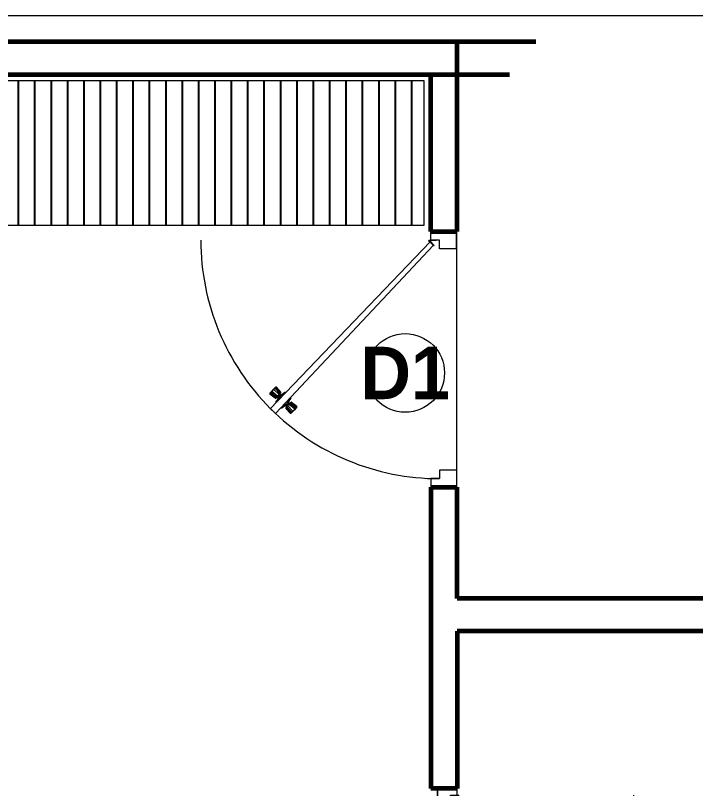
# Model space of a CAD drawing. Header units: feet. Extents: x 109753 to 150441, y 47761 to 75080.
# Drawn here: x 126624.7 to 126728.4, y 50794.8 to 50912.8 of the extents above; entities that cross this region are included whole.
import ezdxf

# ---------------------------------------------------------------- set-up
doc = ezdxf.new("R2010")
doc.units = ezdxf.units.FT
doc.header["$LTSCALE"] = 50
doc.header["$MEASUREMENT"] = 0
doc.linetypes.add('( Hidden )', pattern=[0.375, 0.25, -0.125])
doc.linetypes.add('CENTER', pattern=[2, 1.25, -0.25, 0.25, -0.25])
for name, color, linetype, lineweight in [('A-Furniture', 175, 'Continuous', 0), ('CENTRELINE', 146, 'CENTER', 18), ('DOORS', 7, 'Continuous', 15), ('TEXT', 181, 'Continuous', 13), ('WALL', 1, 'Continuous', 60)]:
    doc.layers.add(name, color=color, linetype=linetype, lineweight=lineweight)
doc.layers.add('HACTH', color=251, linetype='Continuous')
doc.styles.add('GL_Imperial', font='GOTHIC.TTF', dxfattribs={"height": 8})

# ---------------------------------------------------------------- blocks, each defined once
blk = doc.blocks.new('*U1176')
at = {"color": 9, "linetype": '( Hidden )', "lineweight": 0, "ltscale": 5, "true_color": 0xc7c8ca}
blk.add_line((0, 3), (30, 3), dxfattribs=at)
blk.add_arc((1, 1), 28, 270, 0, dxfattribs=at)
at = {"layer": 'DOORS'}
for p, q in [((0, 0), (0, 3)), ((2, 3), (0, 3)), ((2, 3), (2, 1)), ((28, 3), (28, 1)), ((28, 3), (30, 3)), ((30, 3), (30, 0)), ((1, 1), (1, 0)), ((2, 1), (1, 1)), ((28, 1), (29, 1)), ((29, 1), (29, 0)), ((1.057, 0.632), (1, 0.632)), ((1, 0.632), (1, -0.032)), ((1.057, 0.632), (1.057, -0.006)), ((1.611, 0.403), (1.159, -0.049)), ((1.651, 0.362), (1.182, -0.107)), ((1.651, 0.362), (1.611, 0.403)), ((1, 0), (0, 0)), ((29, 0), (30, 0))]:
    blk.add_line(p, q, dxfattribs=at)
at = {"layer": 'DOORS', "color": 8}
for p, q in [((20.031, -16.393), (20.541, -15.718)), ((20.07, -16.437), (20.589, -15.749)), ((20.152, -16.513), (20.698, -15.85)), ((20.254, -16.609), (20.822, -15.967)), ((20.458, -16.801), (21.065, -16.195)), ((20.563, -16.899), (21.189, -16.311)), ((20.854, -15.956), (20.865, -15.944)), ((20.975, -16.047), (20.865, -15.944)), ((20.975, -16.047), (21.085, -16.15)), ((21.073, -16.162), (21.085, -16.15)), ((18.965, -17.168), (19.214, -17.526)), ((19.593, -16.498), (19.967, -16.722)), ((19.75, -16.645), (20.023, -16.775)), ((19.916, -16.801), (20.084, -16.833)), ((20.048, -16.925), (20.151, -16.895)), ((20.058, -16.667), (20.135, -16.584)), ((20.076, -16.684), (20.153, -16.601)), ((20.113, -16.719), (20.191, -16.636)), ((20.159, -17.029), (20.182, -16.924)), ((20.172, -16.773), (20.249, -16.691)), ((20.292, -17.153), (20.249, -16.987)), ((20.302, -16.896), (20.38, -16.814)), ((20.458, -17.308), (20.31, -17.044)), ((20.361, -16.951), (20.438, -16.868)), ((20.615, -17.455), (20.367, -17.097)), ((20.398, -16.986), (20.476, -16.903)), ((20.416, -17.003), (20.493, -16.92)), ((20.645, -16.975), (21.298, -16.412)), ((20.691, -17.012), (21.331, -16.459)), ((18.89, -17.612), (18.249, -18.165)), ((18.935, -17.648), (18.283, -18.211)), ((19.017, -17.725), (18.391, -18.312)), ((19.119, -17.82), (18.515, -18.429)), ((19.324, -18.012), (18.759, -18.657)), ((19.429, -18.11), (18.883, -18.773)), ((19.164, -17.621), (19.087, -17.703)), ((19.182, -17.638), (19.105, -17.72)), ((19.123, -17.315), (19.27, -17.579)), ((19.22, -17.673), (19.143, -17.755)), ((19.278, -17.728), (19.201, -17.81)), ((19.289, -17.471), (19.331, -17.637)), ((19.409, -17.85), (19.332, -17.932)), ((19.467, -17.905), (19.39, -17.987)), ((19.421, -17.595), (19.398, -17.699)), ((19.505, -17.94), (19.428, -18.022)), ((19.532, -17.699), (19.429, -17.728)), ((19.523, -17.957), (19.446, -18.039)), ((19.664, -17.823), (19.496, -17.791)), ((19.83, -17.978), (19.558, -17.848)), ((19.988, -18.126), (19.614, -17.901)), ((18.507, -18.461), (18.495, -18.474)), ((18.605, -18.577), (18.495, -18.474)), ((18.605, -18.577), (18.715, -18.68)), ((18.727, -18.667), (18.715, -18.68)), ((19.51, -18.187), (18.991, -18.875)), ((19.549, -18.23), (19.04, -18.905))]:
    blk.add_line(p, q, dxfattribs=at)
at = {"layer": 'DOORS', "color": 1}
for p, q in [((20.038, -16.337), (20.488, -15.741)), ((20.573, -15.733), (20.943, -16.081)), ((20.618, -15.776), (20.638, -15.754)), ((20.638, -15.754), (20.964, -16.059)), ((21.314, -16.428), (20.943, -16.081)), ((21.289, -16.364), (20.964, -16.059)), ((18.909, -17.036), (18.903, -17.042)), ((18.905, -17.123), (19.135, -17.446)), ((19.457, -16.45), (19.463, -16.444)), ((19.544, -16.441), (19.881, -16.649)), ((19.881, -16.649), (19.886, -16.654)), ((19.966, -16.652), (19.963, -16.655)), ((20.043, -16.653), (20.237, -16.835)), ((20.045, -16.413), (20.357, -16.706)), ((20.051, -16.661), (20.129, -16.578)), ((20.125, -16.489), (20.121, -16.493)), ((20.124, -16.574), (20.314, -16.752)), ((20.431, -17.017), (20.237, -16.835)), ((20.505, -16.931), (20.314, -16.752)), ((20.67, -16.999), (20.357, -16.706)), ((20.423, -17.009), (20.5, -16.926)), ((20.437, -17.093), (20.435, -17.097)), ((20.445, -17.178), (20.441, -17.173)), ((20.675, -17.501), (20.445, -17.178)), ((20.59, -16.924), (20.585, -16.928)), ((20.747, -17.001), (21.312, -16.513)), ((21.269, -16.385), (21.289, -16.364)), ((18.834, -17.623), (18.268, -18.111)), ((18.91, -17.624), (19.223, -17.917)), ((18.991, -17.7), (18.995, -17.695)), ((19.076, -17.693), (19.266, -17.871)), ((19.158, -17.615), (19.081, -17.697)), ((19.135, -17.446), (19.14, -17.45)), ((19.143, -17.53), (19.146, -17.527)), ((19.149, -17.607), (19.343, -17.789)), ((19.536, -18.211), (19.223, -17.917)), ((19.457, -18.05), (19.266, -17.871)), ((19.538, -17.971), (19.343, -17.789)), ((19.529, -17.963), (19.452, -18.045)), ((19.455, -18.135), (19.459, -18.13)), ((19.615, -17.972), (19.618, -17.969)), ((19.7, -17.975), (19.695, -17.97)), ((20.037, -18.183), (19.7, -17.975)), ((20.672, -17.588), (20.678, -17.581)), ((18.266, -18.196), (18.637, -18.543)), ((18.312, -18.238), (18.291, -18.26)), ((18.291, -18.26), (18.617, -18.564)), ((18.942, -18.869), (18.617, -18.564)), ((19.008, -18.89), (18.637, -18.543)), ((18.962, -18.848), (18.942, -18.869)), ((19.542, -18.287), (19.092, -18.883)), ((20.123, -18.174), (20.117, -18.18))]:
    blk.add_line(p, q, dxfattribs=at)
at = {"layer": 'DOORS'}
blk.add_lwpolyline([(1.204, -0.085), (20.775, -18.819), (21.361, -18.233), (1.584, 0.295)], dxfattribs=at)
for radius in [0.111, 0.0537]:
    blk.add_circle((1.071, -0.116), radius, dxfattribs=at)
at = {"layer": 'DOORS', "color": 1}
for centre, start, end in [((20.084, -16.371), 142.94236, 226.86598), ((20.534, -15.775), 46.86598, 142.94236), ((18.944, -17.081), 136.86598, 226.86598), ((19.505, -16.483), 46.86598, 136.86598), ((19.925, -16.612), 226.86598, 311.60874), ((20.004, -16.695), 46.86598, 131.60874), ((20.163, -16.532), 136.86598, 226.86598), ((20.48, -17.132), 142.12323, 226.86598), ((20.392, -17.058), 322.12323, 46.86598), ((20.544, -16.889), 226.86598, 316.86598), ((20.709, -16.958), 226.86598, 310.78961), ((21.275, -16.47), 310.78961, 46.86598), ((18.305, -18.154), 130.78961, 226.86598), ((18.871, -17.666), 46.86598, 130.78961), ((19.037, -17.734), 46.86598, 136.86598), ((19.188, -17.565), 142.12323, 226.86598), ((19.101, -17.492), 322.12323, 46.86598), ((19.418, -18.091), 316.86598, 46.86598), ((19.577, -17.929), 226.86598, 311.60874), ((19.656, -18.012), 46.86598, 131.60874), ((20.636, -17.542), 316.86598, 46.86598), ((19.047, -18.848), 226.86598, 322.94236), ((19.497, -18.252), 322.94236, 46.86598), ((20.076, -18.141), 226.86598, 316.86598)]:
    blk.add_arc(centre, 0.0571, start, end, dxfattribs=at)
blk = doc.blocks.new('*U1172')
at = {"color": 9, "linetype": '( Hidden )', "lineweight": 0, "ltscale": 5, "true_color": 0xc7c8ca}
blk.add_line((30, 3), (0, 3), dxfattribs=at)
blk.add_arc((29, 1), 28, 180, 270, dxfattribs=at)
at = {"layer": 'DOORS'}
for p, q in [((0, 3), (0, 0)), ((2, 3), (0, 3)), ((2, 3), (2, 1)), ((28, 3), (28, 1)), ((28, 3), (30, 3)), ((30, 0), (30, 3)), ((1, 1), (1, 0)), ((2, 1), (1, 1)), ((28, 1), (29, 1)), ((28.35, 0.36), (28.39, 0.4)), ((28.35, 0.36), (28.82, -0.11)), ((28.39, 0.4), (28.84, -0.05)), ((28.94, 0.63), (28.94, -0.01)), ((28.94, 0.63), (29, 0.63)), ((29, 1), (29, 0)), ((29, 0.63), (29, -0.03)), ((1, 0), (0, 0)), ((29, 0), (30, 0))]:
    blk.add_line(p, q, dxfattribs=at)
at = {"layer": 'DOORS', "color": 8}
for p, q in [((9.31, -17.01), (8.67, -16.46)), ((9.36, -16.98), (8.7, -16.41)), ((9.44, -16.9), (8.81, -16.31)), ((9.02, -16.05), (8.91, -16.15)), ((8.93, -16.16), (8.91, -16.15)), ((9.54, -16.8), (8.93, -16.19)), ((9.02, -16.05), (9.13, -15.94)), ((9.15, -15.96), (9.13, -15.94)), ((9.75, -16.61), (9.18, -15.97)), ((9.85, -16.51), (9.3, -15.85)), ((9.93, -16.44), (9.41, -15.75)), ((9.97, -16.39), (9.46, -15.72)), ((10.41, -16.5), (10.03, -16.72)), ((9.38, -17.46), (9.63, -17.1)), ((9.58, -17), (9.51, -16.92)), ((9.6, -16.99), (9.52, -16.9)), ((9.54, -17.31), (9.69, -17.04)), ((9.64, -16.95), (9.56, -16.87)), ((9.7, -16.9), (9.62, -16.81)), ((9.71, -17.15), (9.75, -16.99)), ((9.83, -16.77), (9.75, -16.69)), ((9.89, -16.72), (9.81, -16.64)), ((9.84, -17.03), (9.82, -16.92)), ((9.92, -16.68), (9.85, -16.6)), ((9.95, -16.92), (9.85, -16.9)), ((9.94, -16.67), (9.87, -16.58)), ((10.08, -16.8), (9.92, -16.83)), ((10.25, -16.65), (9.98, -16.77)), ((10.47, -17.7), (10.57, -17.73)), ((10.58, -17.59), (10.6, -17.7)), ((10.71, -17.47), (10.67, -17.64)), ((10.88, -17.32), (10.73, -17.58)), ((10.78, -17.67), (10.86, -17.76)), ((11.03, -17.17), (10.79, -17.53)), ((10.82, -17.64), (10.9, -17.72)), ((10.84, -17.62), (10.91, -17.7)), ((11.06, -17.65), (11.72, -18.21)), ((11.11, -17.61), (11.75, -18.16)), ((10.01, -18.13), (10.39, -17.9)), ((10.17, -17.98), (10.44, -17.85)), ((10.34, -17.82), (10.5, -17.79)), ((10.45, -18.23), (10.96, -18.91)), ((10.48, -17.96), (10.55, -18.04)), ((10.49, -18.19), (11.01, -18.87)), ((10.5, -17.94), (10.57, -18.02)), ((10.53, -17.9), (10.61, -17.99)), ((10.57, -18.11), (11.12, -18.77)), ((10.59, -17.85), (10.67, -17.93)), ((10.68, -18.01), (11.24, -18.66)), ((10.72, -17.73), (10.8, -17.81)), ((10.88, -17.82), (11.48, -18.43)), ((10.98, -17.72), (11.61, -18.31)), ((11.27, -18.67), (11.28, -18.68)), ((11.39, -18.58), (11.28, -18.68)), ((11.39, -18.58), (11.5, -18.47)), ((11.49, -18.46), (11.5, -18.47))]:
    blk.add_line(p, q, dxfattribs=at)
at = {"layer": 'DOORS', "color": 1}
for p, q in [((8.69, -16.43), (9.06, -16.08)), ((9.25, -17), (8.69, -16.51)), ((8.71, -16.36), (9.04, -16.06)), ((8.73, -16.39), (8.71, -16.36)), ((9.36, -15.75), (9.04, -16.06)), ((9.43, -15.73), (9.06, -16.08)), ((9.38, -15.78), (9.36, -15.75)), ((9.96, -16.34), (9.51, -15.74)), ((9.96, -16.41), (9.64, -16.71)), ((9.87, -16.49), (9.88, -16.49)), ((10.46, -16.44), (10.12, -16.65)), ((10.54, -16.45), (10.54, -16.44)), ((9.32, -17.5), (9.55, -17.18)), ((9.33, -17.59), (9.32, -17.58)), ((9.33, -17), (9.64, -16.71)), ((9.41, -16.92), (9.41, -16.93)), ((9.5, -16.93), (9.69, -16.75)), ((9.58, -17.01), (9.5, -16.93)), ((9.55, -17.18), (9.56, -17.17)), ((9.56, -17.09), (9.57, -17.1)), ((9.57, -17.02), (9.76, -16.83)), ((9.88, -16.57), (9.69, -16.75)), ((9.96, -16.65), (9.76, -16.83)), ((9.95, -16.66), (9.87, -16.58)), ((10.03, -16.65), (10.04, -16.65)), ((10.12, -16.65), (10.11, -16.65)), ((10.85, -17.61), (10.66, -17.79)), ((10.92, -17.69), (10.73, -17.87)), ((11.09, -17.62), (10.78, -17.92)), ((10.84, -17.61), (10.92, -17.7)), ((10.86, -17.53), (10.85, -17.53)), ((10.87, -17.45), (10.86, -17.45)), ((11.09, -17.12), (10.87, -17.45)), ((11.01, -17.7), (11, -17.7)), ((11.09, -17.04), (11.1, -17.04)), ((11.17, -17.62), (11.73, -18.11)), ((9.88, -18.17), (9.88, -18.18)), ((9.96, -18.18), (10.3, -17.97)), ((10.3, -17.97), (10.31, -17.97)), ((10.39, -17.97), (10.38, -17.97)), ((10.46, -17.97), (10.66, -17.79)), ((10.46, -18.21), (10.78, -17.92)), ((10.46, -18.29), (10.91, -18.88)), ((10.47, -17.96), (10.55, -18.05)), ((10.54, -18.05), (10.73, -17.87)), ((10.54, -18.13), (10.54, -18.13)), ((10.99, -18.89), (11.36, -18.54)), ((11.04, -18.85), (11.06, -18.87)), ((11.06, -18.87), (11.38, -18.56)), ((11.73, -18.2), (11.36, -18.54)), ((11.71, -18.26), (11.38, -18.56)), ((11.69, -18.24), (11.71, -18.26))]:
    blk.add_line(p, q, dxfattribs=at)
at = {"layer": 'DOORS'}
blk.add_lwpolyline([(28.8, -0.08), (9.23, -18.82), (8.64, -18.23), (28.42, 0.3)], dxfattribs=at)
for radius in [0.111, 0.0537]:
    blk.add_circle((28.93, -0.12), radius, dxfattribs=at)
at = {"layer": 'DOORS', "color": 1}
for centre, start, end in [((8.72, -16.47), 133.134, 229.2104), ((9.47, -15.78), 37.0576, 133.134), ((9.84, -16.53), 313.134, 43.134), ((9.92, -16.37), 313.134, 37.0576), ((10.5, -16.48), 43.134, 133.134), ((9.29, -16.96), 229.2104, 313.134), ((9.36, -17.54), 133.134, 223.134), ((9.46, -16.89), 223.134, 313.134), ((9.61, -17.06), 133.134, 217.8768), ((9.52, -17.13), 313.134, 37.8768), ((10, -16.69), 48.3913, 133.134), ((10.08, -16.61), 228.3913, 313.134), ((10.9, -17.49), 133.134, 217.8768), ((10.81, -17.57), 313.134, 37.8768), ((10.96, -17.73), 43.134, 133.134), ((11.06, -17.08), 313.134, 43.134), ((11.13, -17.67), 49.2104, 133.134), ((9.92, -18.14), 223.134, 313.134), ((10.34, -18.01), 48.3913, 133.134), ((10.42, -17.93), 228.3913, 313.134), ((10.5, -18.25), 133.134, 217.0576), ((10.58, -18.09), 133.134, 223.134), ((11.69, -18.15), 313.134, 49.2104), ((10.95, -18.85), 217.0576, 313.134)]:
    blk.add_arc(centre, 0.0571, start, end, dxfattribs=at)

msp = doc.modelspace()

# ---------------------------------------------------------------- hatches: boundary and pattern name
at = {"layer": 'HACTH', "transparency": 33554623}
h = msp.add_hatch(dxfattribs=at)
h.set_pattern_fill('ANSI31', color=256, scale=20, angle=765)
h.set_pattern_definition([(90, (-16504.8767, 163884.8043), (-2.5, 2e-15), [])])
h.paths.add_polyline_path([(126687.03, 50902.79), (126518.03, 50902.79), (126510.03, 50902.79), (126510.03, 50880.79), (126687.03, 50880.79)])

# ---------------------------------------------------------------- linework, layer by layer
at = {"layer": 'A-Furniture'}
msp.add_line((126688.03, 50879.79), (126688.03, 50903.79), dxfattribs=at)
msp.add_lwpolyline([(126687.03, 50902.79), (126518.03, 50902.79), (126510.03, 50902.79), (126510.03, 50880.79), (126687.03, 50880.79)], close=True, dxfattribs=at)
at = {"layer": 'CENTRELINE', "ltscale": 35}
msp.add_line((126392.03, 50912.79), (127331.03, 50912.79), dxfattribs=at)
at = {"layer": 'TEXT'}
msp.add_circle((126684.12, 50858.22), 6, dxfattribs=at)
at = {"layer": 'WALL'}
for p, q in [((126509.03, 50908.79), (126704.03, 50908.79)), ((126692.03, 50879.79), (126692.03, 50908.79)), ((126509.03, 50903.79), (126700.03, 50903.79)), ((126688.03, 50879.79), (126688.03, 50903.79)), ((126688.03, 50879.79), (126692.03, 50879.79)), ((126688.03, 50840.79), (126688.03, 50794.79)), ((126688.03, 50840.79), (126692.03, 50840.79)), ((126692.03, 50823.79), (126692.03, 50840.79)), ((126770.03, 50823.79), (126692.03, 50823.79)), ((126765.03, 50818.79), (126692.03, 50818.79)), ((126692.03, 50818.79), (126692.03, 50794.79)), ((126692.03, 50794.79), (126688.03, 50794.79))]:
    msp.add_line(p, q, dxfattribs=at)

# ---------------------------------------------------------------- block references
at = {"layer": 'WALL', "xscale": 1.299999999999948, "yscale": 1.299999999999948, "zscale": 1.299999999999948, "rotation": 270}
msp.add_blockref('*U1176', (126688.03, 50879.79), dxfattribs=at)
at = {"layer": 'WALL', "rotation": 90}
msp.add_blockref('*U1172', (126692.03, 50764.79), dxfattribs=at)

# ---------------------------------------------------------------- texts
at = {"layer": 'TEXT', "insert": (126684.12, 50858.22), "char_height": 8, "attachment_point": 5, "style": 'GL_Imperial'}
msp.add_mtext_dynamic_manual_height_columns('{\\fStylus BT|b1|i0|c0|p34;D1}', width=9.3058, gutter_width=35, heights=[0], dxfattribs=at)

doc.saveas('drawing.dxf')
